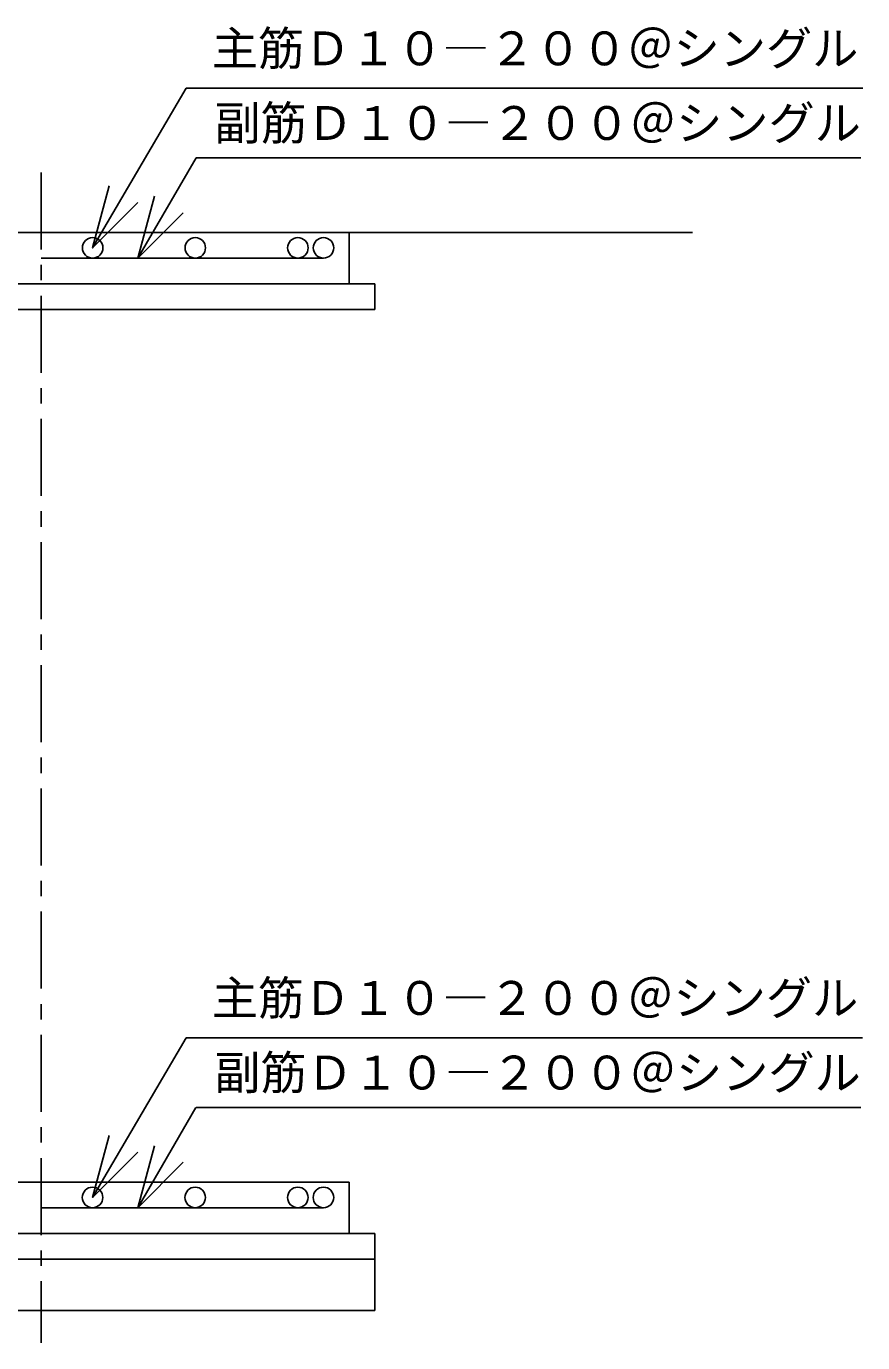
# Model space of a CAD drawing. Units: millimetres, scale not verified. Extents: x -8093 to 8093, y -5792 to 5792.
# Drawn here: x -429 to 1201, y 193 to 2758 of the extents above; entities that cross this region are included whole.
import ezdxf
from ezdxf.enums import TextEntityAlignment as Align

# ---------------------------------------------------------------- set-up
doc = ezdxf.new("R2010")
doc.units = ezdxf.units.MM
doc.header["$LTSCALE"] = 30
doc.linetypes.add('CHAIN1', pattern=[8, 5, -1, 1, -1])
for name, color, linetype, lineweight in [('0-3_00クル-フ-1機器', 2, 'Continuous', 25), ('0-7_00クル-フ-2製作', 3, 'Continuous', 25), ('0-8_製作', 4, 'Continuous', 25)]:
    doc.layers.add(name, color=color, linetype=linetype, lineweight=lineweight)
doc.styles.add('ＭＳ ゴシック', font='')
doc.styles.get('ＭＳ ゴシック').set_extended_font_data('MS Gothic')

msp = doc.modelspace()

# ---------------------------------------------------------------- linework, layer by layer
at = {"layer": '0-3_00クル-フ-1機器', "linetype": 'CHAIN1'}
msp.add_line((-399.55, 2472.8), (-399.55, 193.04), dxfattribs=at)
at = {"layer": '0-3_00クル-フ-1機器'}
for p, q in [((-2047.2, 2356), (869.58, 2356)), ((200.45, 2356), (200.45, 2256)), ((-1049.55, 2256), (250.45, 2256)), ((250.45, 2256), (250.45, 2206)), ((-1049.55, 2206), (250.45, 2206)), ((200.45, 506), (-999.55, 506)), ((200.45, 506), (200.45, 406)), ((250.45, 406), (-1049.55, 406)), ((250.45, 406), (-1049.55, 406)), ((250.45, 406), (250.45, 306)), ((250.45, 356), (-1049.55, 356)), ((250.45, 356), (-1049.55, 356)), ((250.45, 356), (250.45, 256)), ((250.45, 256), (-1049.55, 256))]:
    msp.add_line(p, q, dxfattribs=at)
at = {"layer": '0-7_00クル-フ-2製作'}
for p, q in [((-399.55, 2306), (150.44, 2306)), ((-399.71, 456), (150.28, 456)), ((-399.71, 456), (150.28, 456))]:
    msp.add_line(p, q, dxfattribs=at)
at = {"layer": '0-8_製作'}
for p, q in [((-299.55, 2326), (-117.27, 2636.86)), ((-117.27, 2636.86), (1200.91, 2636.86)), ((-211.25, 2306), (-98.14, 2501.21)), ((-97.71, 2501.46), (1197.25, 2501.46)), ((-299.72, 476), (-117.43, 786.86)), ((-117.43, 786.86), (1200.75, 786.86)), ((-211.41, 456), (-98.3, 651.21)), ((-97.87, 651.46), (1197.09, 651.46))]:
    msp.add_line(p, q, dxfattribs=at)
for points in [[(-267.2, 2446.75), (-299.55, 2326), (-211.17, 2414.39)], [(-178.89, 2426.74), (-211.25, 2306), (-122.86, 2394.39)], [(-267.36, 596.74), (-299.72, 476), (-211.33, 564.39)], [(-179.06, 576.74), (-211.41, 456), (-123.02, 544.39)]]:
    msp.add_lwpolyline(points, dxfattribs=at)
at = {"layer": '0-8_製作', "color": 3}
for centre in [(-299.55, 2326), (-99.55, 2326), (100.45, 2326), (150.34, 2326), (-299.72, 476), (-99.72, 476), (100.28, 476), (150.17, 476)]:
    msp.add_circle(centre, 20, dxfattribs=at)

# ---------------------------------------------------------------- texts
at = {"layer": '0-8_製作', "style": 'ＭＳ ゴシック'}
for s, p in [('主筋Ｄ１０―２００＠シングル\u3000', (-67.27, 2661.86)), ('副筋Ｄ１０―２００＠シングル\u3000', (-62.38, 2516.46)), ('主筋Ｄ１０―２００＠シングル\u3000', (-67.43, 811.86)), ('副筋Ｄ１０―２００＠シングル\u3000', (-62.54, 666.46))]:
    msp.add_text(s, height=65.98, dxfattribs=at).set_placement(p, align=Align.BOTTOM_LEFT)

doc.saveas('drawing.dxf')
